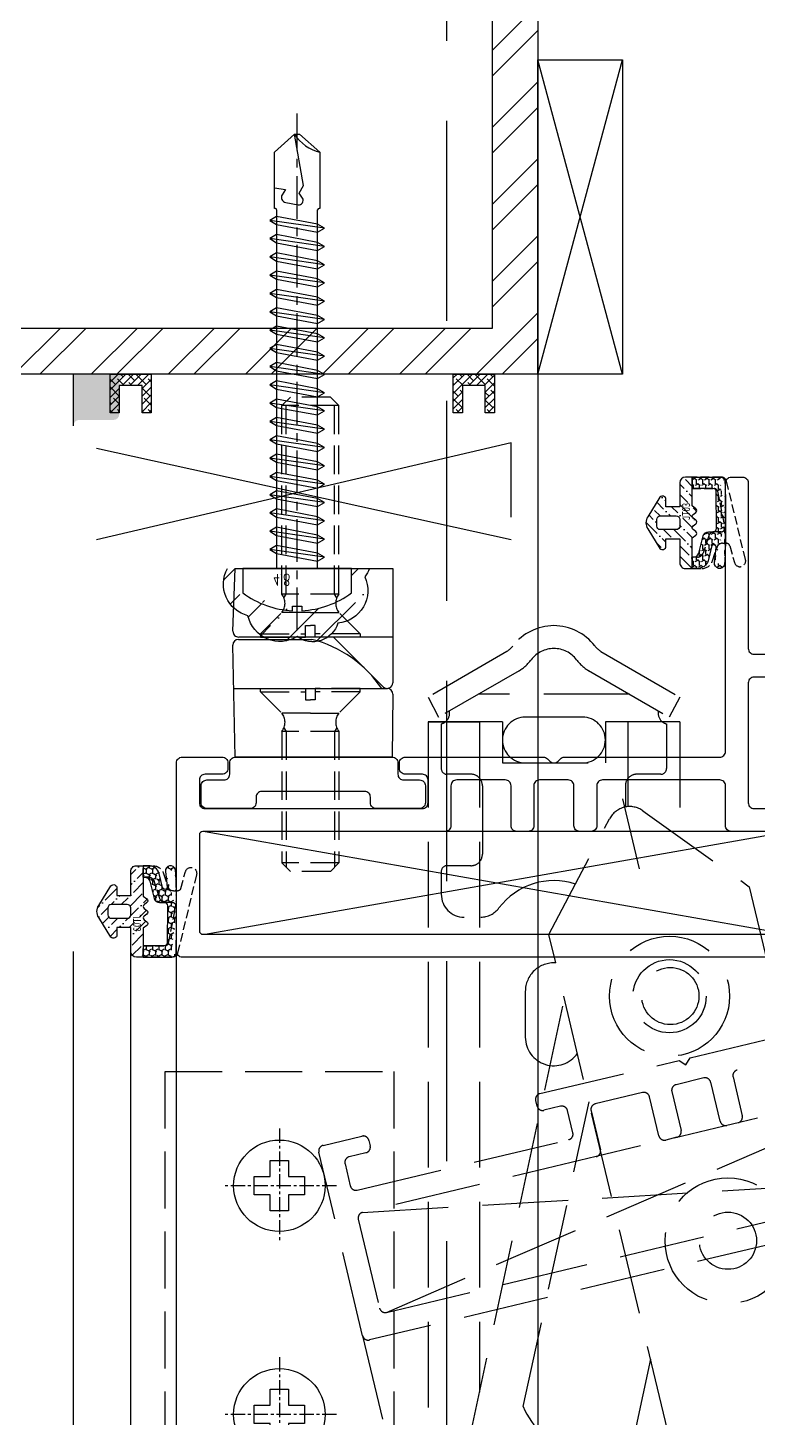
# Model space of a CAD drawing. Extents: x 220580 to 2027826, y -309201 to 71987.
# Drawn here: x 361646.6 to 361710.4, y -163010.7 to -162889 of the extents above; entities that cross this region are included whole.
import ezdxf
from ezdxf.enums import TextEntityAlignment as Align

# ---------------------------------------------------------------- set-up
doc = ezdxf.new("R2010")
doc.units = 0
doc.linetypes.add('CENTER', pattern=[2, 1.25, -0.25, 0.25, -0.25])
doc.linetypes.add('ZN-DASH', pattern=[0.35, 0.25, -0.1])
for name, color, linetype in [('!ZN1-填充-8', 8, 'Continuous'), ('!ZN1-文字-7', 7, 'Continuous'), ('!ZN1-标注-173', 173, 'Continuous'), ('!ZN3-不锈钢板幕墙-7', 7, 'Continuous'), ('!ZN4-辅助材料-1', 1, 'Continuous'), ('!ZN4-配件-11', 11, 'Continuous'), ('!ZN5-钢材投影-40', 40, 'Continuous'), ('!ZN5-铝材投影-112', 112, 'Continuous'), ('!ZN5-铝材断面-6', 6, 'Continuous'), ('!ZN6-虚线-8', 8, 'ZN-DASH'), ('11紧固件', 11, 'Continuous'), ('2钢材断面', 2, 'Continuous'), ('A_Hatch', 8, 'Continuous'), ('C18', 4, 'CENTER'), ('L18', 6, 'Continuous')]:
    doc.layers.add(name, color=color, linetype=linetype)
doc.layers.add('0CABR-填充', color=8, linetype='Continuous', lineweight=5)
doc.styles.add('DHTEXT-1', font='ROMANS.shx', dxfattribs={"width": 0.7, "bigfont": 'CHINESE.shx'})
doc.styles.add('黑体', font='simhei.ttf', dxfattribs={"height": 12})

# ---------------------------------------------------------------- blocks, each defined once
blk = doc.blocks.new('20250822090122')
at = {"layer": 'A_Hatch'}
h = blk.add_hatch(dxfattribs=at)
h.set_pattern_fill('ANSI32', color=256)
h.set_pattern_definition([(45, (-80, -40), (-3.3676, 3.3676), []), (45, (-77.755, -40), (-3.3676, 3.3676), [])])
h.paths.add_polyline_path([(0, 40), (-80, 40), (-80, -40), (0, -40)])
h.paths.add_polyline_path([(-4, 36), (-4, -36), (-76, -36), (-76, 36)], flags=16)
at = {"layer": '2钢材断面'}
for points in [[(-80, 40), (0, 40), (0, -40), (-80, -40)], [(-76, 36), (-4, 36), (-4, -36), (-76, -36)]]:
    blk.add_lwpolyline(points, close=True, dxfattribs=at)
blk = doc.blocks.new('JT03')
at = {"layer": '!ZN1-填充-8', "ltscale": 15}
h = blk.add_hatch(dxfattribs=at)
h.set_pattern_fill('ANSI36', color=256, scale=0.4, style=0)
h.set_pattern_definition([(45, (34118.9051, 42239.53565), (0.3367596045, 1.234785217), [1.5875, -0.3175, 0, -0.3175])])
edge = h.paths.add_edge_path(flags=16)
edge.add_line((0.3, -3), (-0.3, -3))
edge.add_arc((-0.3, -2.7), 0.3, 180, 270, ccw=False)
edge.add_line((-0.6, -2.7), (-0.6, -1.3))
edge.add_arc((-0.3, -1.3), 0.3, 90, 180, ccw=False)
edge.add_line((-0.3, -1), (0.3, -1))
edge.add_arc((0.3, -1.3), 0.3, 0, 90, ccw=False)
edge.add_line((0.6, -1.3), (0.6, -2.7))
edge.add_arc((0.3, -2.7), 0.3, -90, 0, ccw=False)
edge = h.paths.add_edge_path()
edge.add_line((1.4, -3), (1.4, -1.8))
edge.add_line((1.4, -1.8), (2.04, -1.8))
edge.add_arc((2.04, -1.5), 0.3, 270, 408.5979)
edge.add_line((2.24, -1.27), (0.53, -0.2))
edge.add_arc((0, -1.05), 1, 57.8446, 122.1554)
edge.add_line((-0.53, -0.2), (-2.24, -1.27))
edge.add_arc((-2.04, -1.5), 0.3, 131.4021, 270)
edge.add_line((-2.04, -1.8), (-1.4, -1.8))
edge.add_line((-1.4, -1.8), (-1.4, -3))
edge.add_line((-1.4, -3), (-3.5, -3))
edge.add_arc((-3.5, -3.5), 0.5, 90, 180)
edge.add_line((-4, -3.5), (-4, -4.1))
edge.add_line((-4, -4.1), (-1.33, -4.1))
edge.add_line((-1.33, -4.1), (-1.09, -4.42))
edge.add_arc((-0.93, -4.3), 0.2, 216.8699, 323.1301)
edge.add_line((-0.77, -4.42), (-0.59, -4.18))
edge.add_arc((-0.43, -4.3), 0.2, 36.8699, 143.1301, ccw=False)
edge.add_line((-0.27, -4.18), (-0.09, -4.42))
edge.add_arc((0.07, -4.3), 0.2, 216.8699, 323.1301)
edge.add_line((0.23, -4.42), (0.41, -4.18))
edge.add_arc((0.57, -4.3), 0.2, 36.8699, 143.1301, ccw=False)
edge.add_line((0.73, -4.18), (0.91, -4.42))
edge.add_arc((1.07, -4.3), 0.2, 216.8699, 323.1301)
edge.add_line((1.23, -4.42), (1.47, -4.1))
edge.add_line((1.47, -4.1), (4, -4.1))
edge.add_line((4, -4.1), (4, -3.5))
edge.add_arc((3.5, -3.5), 0.5, 359.998, 449.9635)
edge.add_line((3.5, -3), (1.4, -3))
at = {"layer": '!ZN1-填充-8', "ltscale": 20}
h = blk.add_hatch(dxfattribs=at)
h.set_pattern_fill('HONEY', color=256, scale=0.2, style=0)
h.set_pattern_definition([(0, (0, 0), (0.47625, 0.274963), [0.3175, -0.635]), (120, (0, 0), (-0.47625, 0.274963), [0.3175, -0.635]), (60, (0, 0), (6e-08, 0.549926), [-0.635, 0.3175])])
edge = h.paths.add_edge_path()
edge.add_arc((-0.6, 44.98), 51.98, 266.6151, 270.6573, ccw=False)
edge.add_arc((-3.54, -6.49), 0.446, 83.5056, 254.2346, ccw=False)
edge.add_line((-3.49, -6.04), (-2.17, -6.18))
edge.add_arc((-2.13, -5.98), 0.206, 257.4835, 437.4835)
edge.add_line((-2.09, -5.78), (-3.32, -5.5))
edge.add_arc((-3, -4.55), 1, 180, 251.498, ccw=False)
edge.add_line((-4, -4.55), (-4, -4.1))
edge.add_line((-4, -4.1), (-3, -4.1))
edge.add_line((-3, -4.1), (-3, -4.19))
edge.add_arc((-2.5, -4.19), 0.5, 180, 251.7991)
edge.add_line((-2.66, -4.67), (-1.13, -5.04))
edge.add_arc((-1.29, -5.52), 0.5, 0, 71.7991, ccw=False)
edge.add_line((-0.79, -5.52), (-0.79, -5.92))
edge.add_arc((-0.49, -5.92), 0.301, 179.9832, 270.3595)
edge.add_line((-0.49, -6.22), (2.78, -6.2))
edge.add_arc((2.7, -5.91), 0.3, 285.7538, 359.9972)
edge.add_line((3, -5.91), (3, -4.1))
edge.add_line((3, -4.1), (4, -4.1))
edge.add_line((4, -4.1), (4, -6.52))
edge.add_arc((3.61, -6.56), 0.397, -85.6352, 6.4367, ccw=False)
edge.add_arc((0.52, 101.74), 108.75, 269.7235, 271.6397, ccw=False)
at = {"layer": '!ZN4-辅助材料-1'}
blk.add_lwpolyline([(1.4, -3), (1.4, -1.8), (2.04, -1.8, 0.691129), (2.24, -1.27), (0.53, -0.2, 0.288214), (-0.53, -0.2), (-2.24, -1.27, 0.691129), (-2.04, -1.8), (-1.4, -1.8), (-1.4, -3), (-3.5, -3, 0.414214), (-4, -3.5), (-4, -4.1), (-1.33, -4.1), (-1.09, -4.42, 0.5), (-0.77, -4.42), (-0.59, -4.18, -0.5), (-0.27, -4.18), (-0.09, -4.42, 0.5), (0.23, -4.42), (0.41, -4.18, -0.5), (0.73, -4.18), (0.91, -4.42, 0.5), (1.23, -4.42), (1.47, -4.1), (4, -4.1), (4, -3.5, 0.414037), (3.5, -3)], format="xyb", close=True, dxfattribs=at)
at = {"layer": '!ZN4-辅助材料-1', "color": 1}
blk.add_lwpolyline([(0.3, -3), (-0.3, -3, -0.414214), (-0.6, -2.7), (-0.6, -1.3, -0.414214), (-0.3, -1), (0.3, -1, -0.414214), (0.6, -1.3), (0.6, -2.7, -0.414214)], format="xyb", close=True, dxfattribs=at)
at = {"layer": '!ZN4-辅助材料-1'}
blk.add_lwpolyline([(0, -7, -0.017639), (-3.67, -6.92, -0.9222), (-3.49, -6.04), (-2.17, -6.18, 1), (-2.09, -5.78), (-3.32, -5.5, -0.3225), (-4, -4.55), (-4, -4.1), (-3, -4.1), (-3, -4.19, 0.323951), (-2.66, -4.67), (-1.13, -5.04, -0.323951), (-0.79, -5.52), (-0.79, -5.92, 0.416138), (-0.49, -6.22), (2.78, -6.2, 0.335777), (3, -5.91), (3, -4.1), (4, -4.1), (4, -6.52, -0.424845), (3.64, -6.96, -0.008361), (0, -7)], format="xyb", dxfattribs=at)
at = {"layer": '!ZN6-虚线-8', "color": 8, "linetype": 'ZN-DASH', "ltscale": 3}
blk.add_lwpolyline([(-4, -4.1), (-4, -4.93, 0.3225), (-3.32, -5.88), (-2.13, -6.27, -0.323951), (-1.79, -6.74), (-1.79, -7.08, -0.33579), (-2.01, -7.37), (-3.48, -7.79, 1), (-3.21, -8.75), (3.64, -7.1, 0.335777), (4, -6.62), (4, -4.1), (3, -4.1), (3, -6.01, -0.335777), (2.78, -6.3), (-0.41, -6.92, -0.497241), (-0.79, -6.63), (-0.79, -6.02, 0.323951), (-1.13, -5.54), (-2.66, -5.04, -0.323951), (-3, -4.57), (-3, -4.1)], format="xyb", close=True, dxfattribs=at)
at = {"layer": 'Defpoints', "ltscale": 15, "style": '黑体', "width": 0.8}
blk.add_text('JT03', height=0.7, dxfattribs=at).set_placement((0.99, -3.9), align=Align.CENTER)
blk = doc.blocks.new('agfagag')
at = {"layer": '!ZN1-填充-8'}
h = blk.add_hatch(dxfattribs=at)
h.set_pattern_fill('ANSI35', color=256, scale=0.5, style=0)
h.set_pattern_definition([(45, (-6042.4206, -2512.8785), (-2.245064, 2.245064), []), (45, (-6040.1755, -2512.8785), (-2.245064, 2.245064), [3.96875, -0.79375, 0, -0.79375])])
edge = h.paths.add_edge_path()
edge.add_line((0, 4), (1.72, 4))
edge.add_arc((-3.4, 0), 6.5, 16.4508, 37.9799, ccw=False)
edge.add_arc((-3.4, 0), 6.5, 3.5281, 16.4508, ccw=False)
edge.add_line((3.09, 0.4), (2.7, 0.4))
edge.add_line((2.7, 0.4), (2.7, -0.4))
edge.add_line((2.7, -0.4), (3.09, -0.4))
edge.add_arc((-3.4, 0), 6.5, 322.0289, 356.4631, ccw=False)
edge.add_arc((0.98, -15.41), 11.43, 86.2592, 93.7408)
edge.add_line((0.23, -4), (0, -4))
edge.add_line((0, -4), (0, -5.28))
edge.add_arc((-0.88, -3.08), 2.38, 291.8623, 308.9643)
edge.add_arc((1.61, -2.77), 2.38, 245.1397, 355.1397)
edge.add_arc((3.43, -1.14), 1.91, 286.6137, 396.6137)
edge.add_arc((2.95, 1.26), 2.38, 328.0877, 438.0877)
edge.add_arc((1.13, 3), 2.38, 14.263, 118.5101)
edge.add_line((0, 5.08), (0, 4))
at = {"layer": '!ZN4-辅助材料-1'}
blk.add_lwpolyline([(0, -5.28, 0.07476), (0.61, -4.93, 0.520567), (3.98, -2.97, 0.520567), (4.96, 0, 0.520567), (3.44, 3.58, 0.489068), (0, 5.08, 0.489068)], format="xyb", dxfattribs=at)
blk = doc.blocks.new('20200306093546', base_point=(29869.44, 42689.6))
at = {"layer": '!ZN1-填充-8'}
h = blk.add_hatch(dxfattribs=at)
h.set_pattern_fill('ANSI36', color=256, angle=-270, style=0)
h.set_pattern_definition([(135, (29867.4445, 42689.1023), (-3.086963, 0.841899), [3.96875, -0.79375, 0, -0.79375])])
edge = h.paths.add_edge_path()
edge.add_line((29867.44, 42689.1), (29867.44, 42693.6))
edge.add_arc((29867.94, 42689.1), 0.5, 90, 180, ccw=False)
edge.add_line((29867.94, 42689.6), (29870.94, 42689.6))
edge.add_arc((29870.94, 42690.1), 0.5, 270, 360)
edge.add_line((29871.44, 42690.1), (29871.44, 42693.1))
edge.add_arc((29871.94, 42693.1), 0.5, 89.9986, 179.9986, ccw=False)
edge.add_arc((29868.27, -498209.81), 540903.41, 89.9996103, 90.000087)
at = {"layer": '!ZN4-辅助材料-1', "ltscale": 15}
blk.add_arc((29868.27, -498209.81), 540903.41, 89.9996103, 90.000087, dxfattribs=at)
blk = doc.blocks.new('g1')
at = {"layer": '!ZN4-辅助材料-1', "linetype": 'ZN-DASH', "ltscale": 30}
for points in [[(9, -39.78), (9, -52.36, -0.626789), (-9, -52.36), (-9, -2.19)], [(5, -31.42), (5, -37.82, -0.536675), (-5, -37.82), (-5, -10.54)]]:
    blk.add_lwpolyline(points, format="xyb", dxfattribs=at)
for centre in [(0, 0), (0, -48)]:
    blk.add_circle(centre, 2.5, dxfattribs=at)
blk = doc.blocks.new('g4')
at = {"layer": '!ZN4-辅助材料-1', "linetype": 'ZN-DASH', "ltscale": 30}
blk.add_lwpolyline([(-54.67, 190.2), (-49.38, 200.32, -0.455726), (-46.45, 201.02), (-37.16, 194.38), (9.77, -2.15, -0.626789), (-7.74, -6.33)], format="xyb", close=True, dxfattribs=at)
for centre, radius in [((-44.13, 184.8), 5.25), ((-44.13, 184.8), 3.2), ((-39.02, 163.41), 5.5), ((-39.02, 163.41), 2.5)]:
    blk.add_circle(centre, radius, dxfattribs=at)
blk = doc.blocks.new('g 5')
at = {"layer": '!ZN4-辅助材料-1', "linetype": 'ZN-DASH', "ltscale": 30}
for p, q in [((-1.61, 7.74), (-8.5, 3.74)), ((6.61, 7.74), (13.5, 3.74)), ((-0.54, 6.06), (-7.58, 2)), ((5.53, 6.07), (12.58, 2)), ((-8.5, 3.74), (-7.58, 2)), ((9.11, 4), (-4.11, 4)), ((13.5, 3.74), (12.58, 2)), ((-2, 1.6), (-8.5, 1.6)), ((-8.5, 1.6), (-8.5, -354.4)), ((-8.5, 1.6), (-4, 1.6)), ((-7.35, 1.41), (-7.35, -2.5)), ((-4, 1.6), (-4, -57.06)), ((-2, 1.6), (-4, 1.6)), ((-2, 1.6), (-2, -2)), ((5, 2), (0, 2)), ((13.5, 1.6), (7, 1.6)), ((8.97, 1.6), (7, 1.6)), ((7, 1.6), (7, -2)), ((13.5, 1.6), (9, 1.6)), ((9, -5.83), (9, 1.6)), ((12.35, 1.41), (12.35, -2.5)), ((13.5, 1.6), (13.5, -8.49)), ((-2, -2), (7, -2)), ((-4.75, -3), (-6.85, -3)), ((11.85, -3), (9.75, -3)), ((-3.75, -4), (-3.75, -10)), ((8.75, -4), (8.75, -5.86)), ((8.5, -5.16), (9.96, -11.27)), ((-7.35, -11.5), (-7.35, -13.5)), ((-4.75, -11), (-6.85, -11)), ((0, -22), (0, -26))]:
    blk.add_line(p, q, dxfattribs=at)
for centre, radius, start, end in [((2.5, 5.5), 4.5, 37.3216, 142.6735), ((-2.67, 9.44), 2, 301.9236, 322.6735), ((2.5, 5.5), 2.5, 37.325, 142.538), ((7.67, 9.44), 2, 217.3216, 238.0778), ((-2.59, 9.39), 3.91, 301.6546, 322.6519), ((7.66, 9.45), 4, 217.462, 238.0085), ((-7.58, 2.34), 0.962, 309.1084, 11.9221), ((12.58, 2.34), 0.962, 168.1262, 230.8916), ((-7.58, 2.34), 0.962, 283.8603, 308.5845), ((0, 0), 2, 90, 270), ((5, 0), 2, 270, 90), ((12.58, 2.34), 0.962, 231.4306, 256.1397), ((-6.85, -2.5), 0.5, 180, 270), ((-4.75, -4), 1, 43.5914, 90), ((-4.75, -4), 1, 0, 41.15), ((9.75, -4), 1, 138.5677, 180), ((9.75, -4), 1, 90, 138.3321), ((11.85, -2.5), 0.5, 270, 0), ((-4.75, -10), 1, 270, 318.633), ((-4.75, -10), 1, 318.85, 0), ((-6.85, -11.5), 0.5, 90, 180), ((2.5, -18.3), 6, 71.7556, 143.1301), ((-5.35, -13.5), 2, 180, 270), ((-3.9, -13.5), 2, 270, 323.1301), ((2.5, -22), 2.5, 86.1335, 180), ((2.5, -26), 2.5, 180, 325.4115)]:
    blk.add_arc(centre, radius, start, end, dxfattribs=at)
blk = doc.blocks.new('滑撑')
at = {"layer": '!ZN4-辅助材料-1', "linetype": 'ZN-DASH', "ltscale": 20}
for name, p in [('g 5', (-2.5, -10)), ('g4', (54.24, -217.22))]:
    blk.add_blockref(name, p, dxfattribs=at)
at = {"layer": '!ZN4-辅助材料-1', "linetype": 'ZN-DASH', "ltscale": 20, "rotation": 347.8396271349503}
blk.add_blockref('g1', (10.18, -32.4), dxfattribs=at)
blk = doc.blocks.new('LDMM4')
at = {"layer": 'C18'}
for p, q in [((0, 5), (0, -5)), ((5, 0), (-5, 0))]:
    blk.add_line(p, q, dxfattribs=at)
at = {"layer": 'L18'}
blk.add_lwpolyline([(-0.8, 0.8), (-0.8, 2.2), (0.8, 2.2), (0.8, 0.8), (2.2, 0.8), (2.2, -0.8), (0.8, -0.8), (0.8, -2.2), (-0.8, -2.2), (-0.8, -0.8), (-2.2, -0.8), (-2.2, 0.8)], close=True, dxfattribs=at)
blk.add_circle((0, 0), 4, dxfattribs=at)
blk = doc.blocks.new('防脱落块')
at = {"layer": '!ZN4-辅助材料-1', "linetype": 'ZN-DASH', "ltscale": 20}
for points in [[(-10, 0), (10, 0), (10, -40), (-10, -40)], [(23.94, -79.85), (43.39, -75.21), (52.68, -114.11), (33.23, -118.76)]]:
    blk.add_lwpolyline(points, close=True, dxfattribs=at)
for points, knots in [([(-1.92, -40), (-1.93, -40.04), (-1.94, -40.08), (-1.96, -40.13), (-2.95, -43.5), (-4.43, -48.53), (-4.46, -56.67), (-3.82, -63.11), (-0.91, -68.62), (2.35, -72.31), (6.42, -75.01), (11.05, -75.46), (15.06, -73.94), (17.96, -70.16), (18.19, -64.99), (22.64, -59.93), (28.61, -62.67), (30.14, -67.31), (30.93, -71.29), (31.61, -74.7), (32.03, -76.83), (32.24, -77.87)], [-0.13138, -0.13138, -0.13138, -0.13138, 0, 0, 0, 10.466883, 15.580271, 24.386052, 29.514221, 33.979676, 39.078367, 43.776855, 47.35359, 51.536366, 57.145, 62.819229, 68.152594, 73.128927, 77.044981, 80.372625, 83.557134, 83.557134, 83.557134, 83.557134]), ([(0.17, -40), (0.1, -40.23), (0.03, -40.46), (-0.04, -40.69), (-0.04, -40.69), (-0.04, -40.69), (-0.04, -40.69), (-0.19, -41.22), (-0.35, -41.74), (-0.8, -43.3), (-1.09, -44.32), (-1.62, -46.44), (-1.86, -47.52), (-2.14, -49.24), (-2.23, -49.88), (-2.41, -51.77), (-2.44, -53.08), (-2.4, -55.18), (-2.37, -55.96), (-2.28, -57.5), (-2.22, -58.25), (-1.95, -60.49), (-1.66, -61.91), (-0.94, -64), (-0.63, -64.73), (0.1, -66.15), (0.52, -66.84), (1.47, -68.2), (2, -68.86), (2.96, -69.87), (3.35, -70.25), (4.18, -70.97), (4.61, -71.3), (5.78, -72.1), (6.53, -72.49), (8.07, -73.03), (8.89, -73.18), (10.38, -73.22), (11.04, -73.14), (12.3, -72.81), (12.88, -72.56), (13.57, -72.09), (13.75, -71.96), (14.11, -71.65), (14.27, -71.48), (14.75, -70.94), (15.03, -70.53), (15.42, -69.78), (15.56, -69.45), (15.8, -68.71), (15.9, -68.29), (16.12, -67.39), (16.22, -66.91), (16.47, -65.94), (16.61, -65.48), (16.94, -64.56), (17.13, -64.11), (17.58, -63.24), (17.84, -62.82), (18.57, -61.8), (19.08, -61.22), (20.27, -60.22), (20.96, -59.79), (22.02, -59.41), (22.32, -59.32), (23.08, -59.17), (23.55, -59.14), (24.45, -59.18), (24.9, -59.25), (26.27, -59.58), (27.16, -59.98), (28.39, -60.8), (28.81, -61.14), (29.49, -61.8), (29.77, -62.11), (30.26, -62.75), (30.47, -63.08), (31.19, -64.33), (31.53, -65.26), (31.91, -66.52), (32, -66.88), (32.18, -67.58), (32.27, -67.94), (32.5, -68.98), (32.65, -69.67), (33.05, -71.7), (33.31, -73.03), (33.78, -75.38), (33.99, -76.39), (34.19, -77.4)], [-0.716074, -0.716074, -0.716074, -0.716074, -0.006816, -0.006816, -0.006816, 0, 0, 0, 1.626223, 1.626223, 4.878669, 4.878669, 8.379967, 8.379967, 10.448984, 10.448984, 14.58702, 14.58702, 16.972118, 16.972118, 19.357215, 19.357215, 24.127411, 24.127411, 26.797284, 26.797284, 29.467157, 29.467157, 32.294314, 32.294314, 34.132581, 34.132581, 35.970848, 35.970848, 39.022032, 39.022032, 42.073217, 42.073217, 44.592376, 44.592376, 47.111535, 47.111535, 48.060688, 48.060688, 49.009842, 49.009842, 50.908148, 50.908148, 52.368911, 52.368911, 53.829673, 53.829673, 55.290435, 55.290435, 56.539128, 56.539128, 57.661556, 57.661556, 58.783983, 58.783983, 60.47596, 60.47596, 62.167936, 62.167936, 62.779817, 62.779817, 63.71072, 63.71072, 64.641623, 64.641623, 66.70366, 66.70366, 67.865762, 67.865762, 68.776978, 68.776978, 69.688193, 69.688193, 72.171552, 72.171552, 73.19876, 73.19876, 74.225968, 74.225968, 76.280385, 76.280385, 80.389218, 80.389218, 83.484339, 83.484339, 83.484339, 83.484339])]:
    blk.add_open_spline(points, degree=3, knots=knots, dxfattribs=at)
for p in [(0, -10), (0, -30)]:
    blk.add_blockref('LDMM4', p, dxfattribs=at)
at = {"layer": '!ZN4-辅助材料-1', "linetype": 'ZN-DASH', "ltscale": 20, "rotation": 13.42932730144373}
for p in [(35.99, -87.26), (40.63, -106.71)]:
    blk.add_blockref('LDMM4', p, dxfattribs=at)
blk = doc.blocks.new('20201207132729修')
at = {"layer": '!ZN1-填充-8', "linetype": 'ZN-DASH', "ltscale": 30}
for p, q in [((-45.71, -38.93), (1.81, -18.33)), ((-3.06, -19.49), (-27.37, -25.3)), ((-47.8, -30.18), (3.9, -27.09)), ((-47.79, -40.97), (29.42, -364.35))]:
    blk.add_line(p, q, dxfattribs=at)
for points in [[(9.22, -27.87), (-47.19, -41.34, -0.414214), (-47.79, -40.97), (-51.62, -24.92, -0.414214), (-51.25, -24.32), (-47.85, -23.51, -0.414214), (-47.25, -23.88), (-47.13, -24.36, -0.414214), (-47.5, -24.96), (-48.96, -25.31, 0.414214), (-49.33, -25.92), (-48.87, -27.86, 0.414214), (-48.26, -28.23), (-29.78, -23.82, 0.414214), (-29.41, -23.22), (-29.88, -21.27, 0.414214), (-30.48, -20.9), (-31.94, -21.25, -0.414214), (-32.54, -20.88), (-32.66, -20.39, -0.414214), (-32.29, -19.79), (-20.13, -16.89), (-19.53, -17.26), (-19.15, -16.65), (-5.54, -13.4)], [(-5.07, -15.35), (-15.04, -17.73, 0.414214), (-15.41, -18.33), (-14.6, -21.73, -0.414214), (-14.97, -22.34), (-15.94, -22.57, -0.414214), (-16.54, -22.2), (-17.36, -18.8, 0.414214), (-17.96, -18.42), (-20.39, -19.01, 0.414214), (-20.76, -19.61), (-19.95, -23.01, -0.414214), (-20.32, -23.61), (-21.29, -23.85, -0.414214), (-21.89, -23.48), (-22.71, -20.07, 0.414214), (-23.31, -19.7), (-27.45, -20.69, 0.414214), (-27.82, -21.29), (-27, -24.7, -0.414214), (-27.37, -25.3), (-47.8, -30.18, 0.414214), (-48.17, -30.78), (-46.31, -38.56, 0.414214), (-45.71, -38.93), (3.9, -27.09, 0.414214)]]:
    blk.add_lwpolyline(points, format="xyb", dxfattribs=at)
blk = doc.blocks.new('20210716093713')
at = {"layer": '!ZN1-填充-8', "linetype": 'ZN-DASH', "ltscale": 10}
for p, q in [((-2.75, 24.5), (-2, 25.25)), ((-2.75, 8), (-2.75, 24.5)), ((2.25, 24.5), (-2.75, 24.5)), ((-2.38, 8), (-2.38, 24.87)), ((1.5, 25.25), (-2, 25.25)), ((2.25, 24.5), (1.5, 25.25)), ((1.87, 8), (1.87, 24.87)), ((2.25, 8), (2.25, 24.5)), ((2.25, 8), (-2.75, 8)), ((-2.56, 7.68), (-2.38, 8)), ((2.06, 7.68), (1.87, 8)), ((-4.6, 4.54), (-2.75, 6.4)), ((-0.25, 6.4), (-2.75, 6.4)), ((-0.25, 6.4), (2.25, 6.4)), ((4.1, 4.54), (2.25, 6.4)), ((-0.67, 4.25), (-0.67, 5.25)), ((-0.67, 5.25), (-0.25, 5.25)), ((0.17, 5.25), (-0.25, 5.25)), ((0.17, 4.25), (0.17, 5.25)), ((-4.6, 4.54), (-0.67, 4.54)), ((-4.6, 4.54), (-4.6, 4.25)), ((-4.6, 4.25), (-0.67, 4.25)), ((4.1, 4.54), (0.17, 4.54)), ((4.1, 4.25), (0.17, 4.25)), ((4.1, 4.54), (4.1, 4.25)), ((-4.6, -0.25), (-0.67, -0.25)), ((-4.6, -0.54), (-4.6, -0.25)), ((-4.6, -0.54), (-0.67, -0.54)), ((-4.6, -0.54), (-2.75, -2.4)), ((-0.67, -0.25), (-0.67, -1.25)), ((0.17, -0.25), (0.17, -1.25)), ((4.1, -0.25), (0.17, -0.25)), ((4.1, -0.54), (0.17, -0.54)), ((4.1, -0.54), (2.25, -2.4)), ((4.1, -0.54), (4.1, -0.25)), ((-0.25, -2.4), (-2.75, -2.4)), ((-0.67, -1.25), (-0.25, -1.25)), ((0.17, -1.25), (-0.25, -1.25)), ((-0.25, -2.4), (2.25, -2.4)), ((-2.75, -4), (-2.75, -15.5)), ((2.25, -4), (-2.75, -4)), ((-2.56, -3.68), (-2.38, -4)), ((-2.38, -4), (-2.38, -15.87)), ((2.06, -3.68), (1.87, -4)), ((1.87, -4), (1.87, -15.87)), ((2.25, -4), (2.25, -15.5)), ((2.25, -15.5), (-2.75, -15.5)), ((-2.75, -15.5), (-2, -16.25)), ((2.25, -15.5), (1.5, -16.25)), ((1.5, -16.25), (-2, -16.25))]:
    blk.add_line(p, q, dxfattribs=at)
for centre, start, end in [((-3.74, 7.2), 320.8695, 39.1305), ((3.23, 7.2), 140.8695, 219.1305), ((-3.74, -3.2), 320.8695, 39.1305), ((3.23, -3.2), 140.8695, 219.1305)]:
    blk.add_arc(centre, 1.27, start, end, dxfattribs=at)
at = {"layer": '!ZN1-文字-7', "ltscale": 30}
for p, q in [((-7.02, 4.77), (-6.84, 10.25)), ((-6.84, 10.25), (6.96, 10.25)), ((6.96, 10.25), (6.96, 0.26)), ((-6.54, 4.05), (-0.11, 4.05)), ((6.96, 4.25), (-6.52, 4.25)), ((6.11, -0.1), (1.76, 4.25)), ((-6.84, -6.25), (-7.04, 3.55)), ((-6.96, -0.25), (6.46, -0.25)), ((6.96, -0.75), (6.91, -6.25)), ((6.91, -6.25), (-6.84, -6.25))]:
    blk.add_line(p, q, dxfattribs=at)
for centre, radius, start, end in [((-6.54, 3.55), 0.5, 90, 180), ((-6.52, 4.75), 0.5, 178.0908, 270), ((-2.72, -6.14), 10.52, 34.0681, 75.6509), ((6.46, 0.26), 0.5, 225, 360), ((6.46, -0.75), 0.5, 0, 90)]:
    blk.add_arc(centre, radius, start, end, dxfattribs=at)
at = {"layer": '!ZN3-不锈钢板幕墙-7'}
blk.add_lwpolyline([(7.9, -8.25), (9.3, -8.25, -0.414214), (9.8, -8.75), (9.8, -10.25, -0.414214), (9.3, -10.75), (5.5, -10.75, -0.414214), (5, -10.25), (5, -9.75, 0.414214), (4.5, -9.25), (-4.5, -9.25, 0.414214), (-5, -9.75), (-5, -10.25, -0.414214), (-5.5, -10.75), (-9.3, -10.75, -0.414214), (-9.8, -10.25), (-9.8, -8.75, -0.414214), (-9.3, -8.25), (-7.8, -8.25, 0.414214), (-7.3, -7.75), (-7.3, -6.75, -0.414214), (-6.8, -6.25), (6.9, -6.25, -0.414214), (7.4, -6.75), (7.4, -7.75, 0.414214)], format="xyb", close=True, dxfattribs=at)
blk = doc.blocks.new('中间锁块')
at = {"layer": '!ZN1-文字-7', "ltscale": 30}
blk.add_blockref('20210716093713', (0, 0), dxfattribs=at)
blk = doc.blocks.new('20240205163139', base_point=(78649.03, -7588.31))
at = {"layer": '0CABR-填充'}
h = blk.add_hatch(dxfattribs=at)
h.set_pattern_fill('ANSI38', color=256, scale=0.3, angle=360)
h.set_pattern_definition([(45, (0, 0), (-0.3367596045, 0.3367596045), []), (135, (0, 0), (-1.0102788136, 0.3367596045), [1.190625, -0.714375])])
h.paths.add_polyline_path([(78647.23, -7590), (78648.03, -7590), (78648.03, -7587.62), (78650.03, -7587.62), (78650.03, -7590), (78650.83, -7590), (78650.83, -7586.62), (78647.23, -7586.62)])
at = {"layer": '!ZN4-辅助材料-1'}
blk.add_lwpolyline([(78650.83, -7590), (78650.03, -7590), (78650.03, -7587.62), (78648.03, -7587.62), (78648.03, -7590), (78647.23, -7590), (78647.23, -7586.62), (78650.83, -7586.62), (78650.83, -7590)], dxfattribs=at)
blk = doc.blocks.new('20250828095149', base_point=(-112732.75, -32047.51))
at = {"layer": '!ZN1-填充-8', "ltscale": 15}
for p, q in [((-112761.85, -31998.51), (-112710.85, -32007.51)), ((-112761.85, -32007.51), (-112710.85, -31998.51)), ((-112715.85, -32007.51), (-112740.85, -32007.51))]:
    blk.add_line(p, q, dxfattribs=at)
at = {"layer": '!ZN5-铝材断面-6'}
for points in [[(-112730.43, -32014.01), (-112716.85, -32014.01, -0.414214), (-112716.35, -32014.51), (-112716.35, -32038.01, 0.414214), (-112715.85, -32038.51), (-112714.85, -32038.51, 0.414214), (-112714.35, -32038.01), (-112714.35, -32023.51, -0.414214), (-112713.85, -32023.01), (-112710.85, -32023.01, -0.414214), (-112710.35, -32023.51), (-112710.35, -32061.01, 0.414214), (-112709.85, -32061.51), (-112708.85, -32061.51, 0.414214), (-112708.35, -32061.01), (-112708.35, -31998.51, -0.414214), (-112707.35, -31997.51), (-112705.85, -31997.51, 0.414214), (-112705.35, -31997.01, 0.414214), (-112705.85, -31996.51), (-112763.85, -31996.51, 0.414214), (-112764.35, -31997.01), (-112764.35, -32013.51, 0.414214), (-112763.85, -32014.01), (-112760.35, -32014.01, 0.414214), (-112759.85, -32013.51), (-112759.85, -32013.01, 0.414214), (-112760.35, -32012.51), (-112761.85, -32012.51, -0.414214), (-112762.35, -32012.01), (-112762.35, -32010.01, -0.414214), (-112761.85, -32009.51), (-112742.85, -32009.51, -0.414214), (-112742.35, -32010.01), (-112742.35, -32012.01, -0.414214), (-112742.85, -32012.51), (-112744.35, -32012.51, 0.414214), (-112744.85, -32013.01), (-112744.85, -32013.51, 0.414214), (-112744.35, -32014.01), (-112732.26, -32014.01, 0.198912), (-112731.91, -32013.87), (-112731.7, -32013.66, -0.414214), (-112730.99, -32013.66), (-112730.78, -32013.87, 0.198912)], [(-112735.6, -32012.01), (-112739.85, -32012.01, -0.414214), (-112740.35, -32011.51), (-112740.35, -32008.01, 0.414214), (-112740.85, -32007.51), (-112762.05, -32007.51, -0.414214), (-112762.35, -32007.21), (-112762.35, -31998.81, -0.414214), (-112762.05, -31998.51), (-112710.65, -31998.51, -0.414214), (-112710.35, -31998.81), (-112710.35, -32007.21, -0.414214), (-112710.65, -32007.51), (-112715.85, -32007.51, 0.414214), (-112716.35, -32008.01), (-112716.35, -32011.51, -0.414214), (-112716.85, -32012.01), (-112727.1, -32012.01, -0.414214), (-112727.6, -32011.51), (-112727.6, -32008.01, 0.414214), (-112728.1, -32007.51), (-112729.1, -32007.51, 0.414214), (-112729.6, -32008.01), (-112729.6, -32011.51, -0.414214), (-112730.1, -32012.01), (-112732.6, -32012.01, -0.414214), (-112733.1, -32011.51), (-112733.1, -32008.01, 0.414214), (-112733.6, -32007.51), (-112734.6, -32007.51, 0.414214), (-112735.1, -32008.01), (-112735.1, -32011.51, -0.414214)], [(-112710.35, -32010.01), (-112710.35, -32020.51, -0.414214), (-112710.85, -32021.01), (-112713.85, -32021.01, -0.414214), (-112714.35, -32020.51), (-112714.35, -32010.01, -0.414214), (-112713.85, -32009.51), (-112710.85, -32009.51, -0.414214)]]:
    blk.add_lwpolyline(points, format="xyb", close=True, dxfattribs=at)
blk = doc.blocks.new('*U274')
at = {"linetype": 'ByBlock', "ltscale": 10}
for p, q in [((0, 1.79), (31.38, 1.79)), ((0.98, 2.4), (1.66, -2.4)), ((2.58, 2.4), (3.26, -2.4)), ((4.18, 2.4), (4.86, -2.4)), ((5.78, 2.4), (6.46, -2.4)), ((7.38, 2.4), (8.06, -2.4)), ((8.98, 2.4), (9.66, -2.4)), ((10.58, 2.4), (11.26, -2.4)), ((12.18, 2.4), (12.86, -2.4)), ((13.78, 2.4), (14.46, -2.4)), ((15.38, 2.4), (16.06, -2.4)), ((16.98, 2.4), (17.66, -2.4)), ((18.58, 2.4), (19.26, -2.4)), ((20.18, 2.4), (20.86, -2.4)), ((21.78, 2.4), (22.46, -2.4)), ((23.38, 2.4), (24.06, -2.4)), ((24.98, 2.4), (25.66, -2.4)), ((26.58, 2.4), (27.26, -2.4)), ((28.18, 2.4), (28.86, -2.4)), ((29.78, 2.4), (30.46, -2.4)), ((31.38, -1.79), (0, -1.79))]:
    blk.add_line(p, q, dxfattribs=at)
at = {"color": 0, "linetype": 'CENTER', "ltscale": 3}
blk.add_line((-5.42, 0), (39.8, 0), dxfattribs=at)
at = {"linetype": 'ByBlock', "ltscale": 10}
blk.add_lwpolyline([(-3.3, 0.4), (-3.69, 0.4, -0.147478), (-2.14, 4.75), (0, 4.75), (0, -4.75), (-2.14, -4.75, -0.147478), (-3.69, -0.4), (-3.3, -0.4)], format="xyb", close=True, dxfattribs=at)
for points in [[(1.3, -1.79), (0.63, 1.79), (0.98, 2.4), (1.33, 1.79), (2.01, -1.79), (1.66, -2.4)], [(2.9, -1.79), (2.23, 1.79), (2.58, 2.4), (2.93, 1.79), (3.61, -1.79), (3.26, -2.4)], [(4.5, -1.79), (3.83, 1.79), (4.18, 2.4), (4.53, 1.79), (5.21, -1.79), (4.86, -2.4)], [(6.1, -1.79), (5.43, 1.79), (5.78, 2.4), (6.13, 1.79), (6.81, -1.79), (6.46, -2.4)], [(7.7, -1.79), (7.03, 1.79), (7.38, 2.4), (7.73, 1.79), (8.41, -1.79), (8.06, -2.4)], [(9.3, -1.79), (8.63, 1.79), (8.98, 2.4), (9.33, 1.79), (10.01, -1.79), (9.66, -2.4)], [(10.9, -1.79), (10.23, 1.79), (10.58, 2.4), (10.93, 1.79), (11.61, -1.79), (11.26, -2.4)], [(12.5, -1.79), (11.83, 1.79), (12.18, 2.4), (12.53, 1.79), (13.21, -1.79), (12.86, -2.4)], [(14.1, -1.79), (13.43, 1.79), (13.78, 2.4), (14.13, 1.79), (14.81, -1.79), (14.46, -2.4)], [(15.7, -1.79), (15.03, 1.79), (15.38, 2.4), (15.73, 1.79), (16.41, -1.79), (16.06, -2.4)], [(17.3, -1.79), (16.63, 1.79), (16.98, 2.4), (17.33, 1.79), (18.01, -1.79), (17.66, -2.4)], [(18.9, -1.79), (18.23, 1.79), (18.58, 2.4), (18.93, 1.79), (19.61, -1.79), (19.26, -2.4)], [(20.5, -1.79), (19.83, 1.79), (20.18, 2.4), (20.53, 1.79), (21.21, -1.79), (20.86, -2.4)], [(22.1, -1.79), (21.43, 1.79), (21.78, 2.4), (22.13, 1.79), (22.81, -1.79), (22.46, -2.4)], [(23.7, -1.79), (23.03, 1.79), (23.38, 2.4), (23.73, 1.79), (24.41, -1.79), (24.06, -2.4)], [(25.3, -1.79), (24.63, 1.79), (24.98, 2.4), (25.33, 1.79), (26.01, -1.79), (25.66, -2.4)], [(26.9, -1.79), (26.23, 1.79), (26.58, 2.4), (26.93, 1.79), (27.61, -1.79), (27.26, -2.4)], [(28.5, -1.79), (27.83, 1.79), (28.18, 2.4), (28.53, 1.79), (29.21, -1.79), (28.86, -2.4)], [(30.1, -1.79), (29.43, 1.79), (29.78, 2.4), (30.13, 1.79), (30.81, -1.79), (30.46, -2.4)]]:
    blk.add_lwpolyline(points, close=True, dxfattribs=at)
for points in [[(31.38, -1.79, -0.414214), (31.51, -1.93), (31.51, -1.99), (36.43, -1.99), (38, -0.22), (38, 0.22), (36.43, 1.99), (31.51, 1.99), (31.51, 1.93, -0.396102), (31.38, 1.79)], [(33.29, -1.99), (33.15, -1.03), (32.7, -1.31, -0.530462), (32.02, -1), (31.83, 0.09, -0.651316), (32.4, 0.47), (32.85, 0.18), (33.51, 0.57), (38, -0.22, -0.201226), (36.43, 1.99)]]:
    blk.add_lwpolyline(points, format="xyb", dxfattribs=at)
at = {"layer": 'Defpoints', "color": 0, "ltscale": 10, "style": 'DHTEXT-1', "width": 0.7}
blk.add_text('4.8', height=1, rotation=90, dxfattribs=at).set_placement((-0.49, -1.36), align=Align.CENTER)
blk = doc.blocks.new('20250828100248')
at = {"layer": '!ZN1-填充-8'}
h = blk.add_hatch(dxfattribs=at)
h.set_pattern_fill('ANSI37', color=8)
h.set_pattern_definition([(45, (76333.1129, -6600.1659), (-1.122532015, 1.122532015), []), (135, (76333.1129, -6600.1659), (-1.122532015, -1.122532015), [])])
h.paths.add_polyline_path([(73.57, 85.26, -0.393051), (74.06, 84.8, 0.929735), (75.26, 84.8, -0.47191), (75.89, 85.24, -0.477091), (76.86, 84.46), (76.86, 79.2, -0.414214), (76.06, 78.4, -0.58439), (75.26, 78.75, 1.051799), (74.06, 78.81), (74.06, 77), (68.38, 77, 0.414214), (68.88, 77.5), (68.88, 78.81, 0.959861), (67.68, 78.86, -0.390421), (67.19, 78.4, -0.556017), (66.09, 79.2), (66.09, 84.46, -0.477091), (67.05, 85.24, -0.47191), (67.68, 84.8, 0.929735), (68.88, 84.8, -0.393051), (69.38, 85.26)])
at = {"layer": '!ZN1-填充-8', "color": 8}
for p, q in [((79.64, 79), (78.44, 85.5)), ((79.64, 85.5), (78.44, 79))]:
    blk.add_line(p, q, dxfattribs=at)
at = {"layer": '!ZN1-填充-8', "ltscale": 15}
blk.add_line((35.75, 36.5), (-0.5, 44.5), dxfattribs=at)
blk.add_lwpolyline([(35.75, 38.5), (35.75, 45), (-0.5, 36.5)], dxfattribs=at)
at = {"layer": '!ZN4-辅助材料-1', "ltscale": 15}
for p, q in [((79.64, 84.5), (79.64, 80)), ((74.56, 77), (68.38, 77))]:
    blk.add_line(p, q, dxfattribs=at)
blk = doc.blocks.new('20250828100304')
at = {"layer": '!ZN5-铝材投影-112'}
for p, q in [((-5, -407.5), (-5, -50.5)), ((0, -407.5), (0, -50.5)), ((4, -407.5), (4, -50.5))]:
    blk.add_line(p, q, dxfattribs=at)
at = {"layer": '11紧固件', "ltscale": 50}
blk.add_lwpolyline([(35.6, 0), (35.6, 27.5), (43, 27.5), (43, 0), (35.6, 0), (43, 27.5), (43, 0), (35.6, 27.5)], dxfattribs=at)
at = {"layer": '!ZN1-文字-7', "ltscale": 30}
blk.add_blockref('中间锁块', (15.96, -27.25), dxfattribs=at)
at = {"layer": '!ZN1-标注-173', "ltscale": 15, "xscale": -1, "rotation": 90}
blk.add_blockref('20200306093546', (-1, -2), dxfattribs=at)
blk.add_blockref('20200306093546', (-1, -2), dxfattribs=at)
at = {"layer": '!ZN4-配件-11', "color": 1, "ltscale": 20, "xscale": -1, "rotation": 270}
blk.add_blockref('*U274', (14.55, -17), dxfattribs=at)
at = {"layer": '!ZN5-铝材断面-6', "ltscale": 50}
for name, p in [('20250828100248', (-2.5, -51)), ('20240205163139', (0, -1.69)), ('20240205163139', (30, -1.69))]:
    blk.add_blockref(name, p, dxfattribs=at)
at = {"layer": '!ZN5-铝材断面-6', "ltscale": 50, "xscale": -1, "rotation": 180}
blk.add_blockref('20250828095149', (35.6, 0), dxfattribs=at)
at = {"ltscale": 30}
blk.add_blockref('20201207132729修', (68.07, -43.15), dxfattribs=at)
at = {"rotation": 90}
blk.add_blockref('JT03', (45, -13), dxfattribs=at)
at = {"xscale": -1.2, "yscale": 1.2, "zscale": 1.2, "rotation": 90}
blk.add_blockref('agfagag', (14.55, -17), dxfattribs=at)
for name, p in [('滑撑', (37, -22)), ('防脱落块', (13, -61))]:
    blk.add_blockref(name, p)
at = {"xscale": -1, "rotation": 90}
blk.add_blockref('JT03', (-3, -47), dxfattribs=at)
blk = doc.blocks.new('20250829153651')
at = {"layer": '!ZN5-钢材投影-40', "ltscale": 0.3}
blk.add_line((345.6, 2874.16), (345.6, 1787.5), dxfattribs=at)
at = {"layer": '!ZN6-虚线-8', "color": 8, "linetype": 'ZN-DASH', "ltscale": 70}
blk.add_line((337.6, 2874.16), (337.6, 1787.5), dxfattribs=at)
at = {"layer": '!ZN5-铝材断面-6', "ltscale": 50}
blk.add_blockref('20250828100304', (310, 2460), dxfattribs=at)
at = {"layer": '!ZN5-铝材断面-6', "ltscale": 100}
blk.add_blockref('20250822090122', (345.6, 2500), dxfattribs=at)

msp = doc.modelspace()

# ---------------------------------------------------------------- block references
at = {"ltscale": 30}
msp.add_blockref('20250829153651', (361345.56, -165379.35), dxfattribs=at)

doc.saveas('drawing.dxf')
